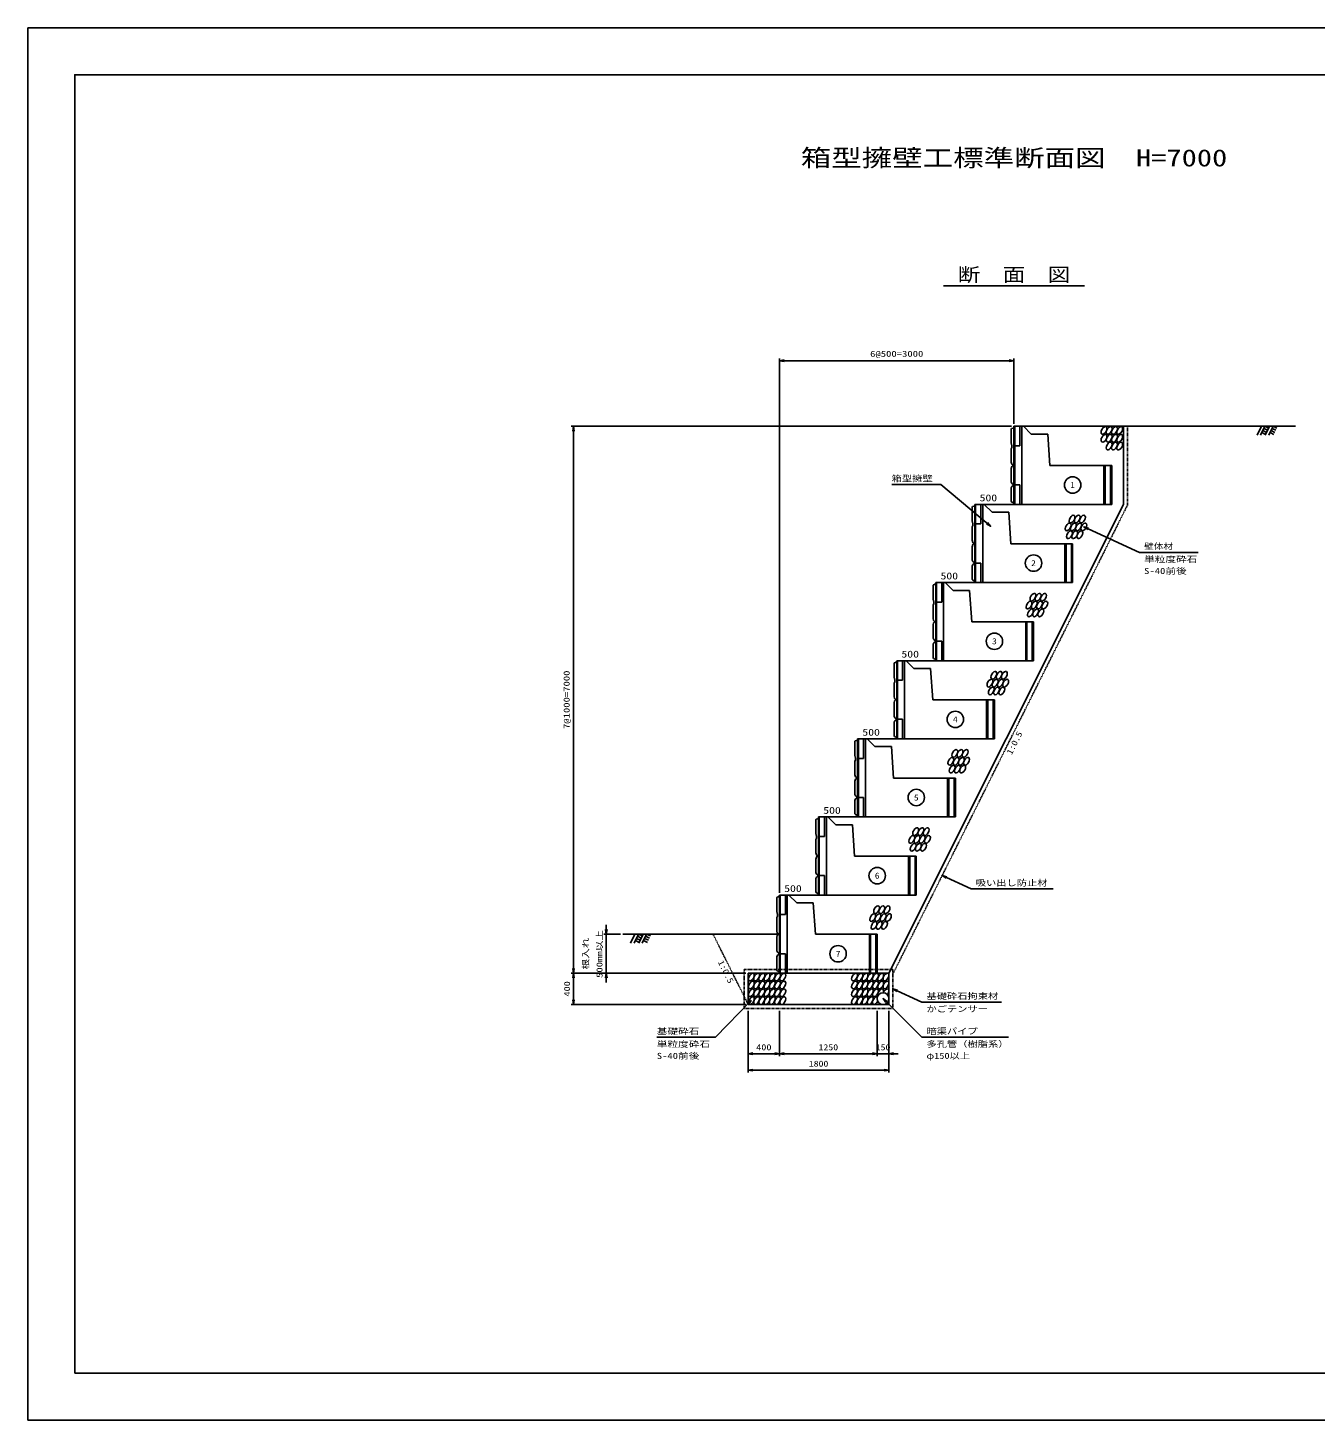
# Model space of a CAD drawing. Units: millimetres at full size; some dimension numbers follow another scale. Extents: x 0 to 25230, y 0 to 17820.
# Drawn here: x 0 to 16467, y 0 to 17820 of the extents above; entities that cross this region are included whole.
import ezdxf
from ezdxf.enums import TextEntityAlignment as Align

# ---------------------------------------------------------------- set-up
doc = ezdxf.new("R2010")
doc.units = ezdxf.units.MM
doc.linetypes.add('DASHED_SPACED', pattern=[12, 6, -6])
for name, color, linetype, lineweight in [('D-STR-DIM', 7, 'Continuous', 25), ('D-STR-STRn', 2, 'Continuous', 25), ('D-STR-TXT', 7, 'Continuous', 25), ('D-TTL', 2, 'Continuous', 25), ('D-TTL-TXT', 7, 'Continuous', 25)]:
    doc.layers.add(name, color=color, linetype=linetype, lineweight=lineweight)
doc.styles.add('ＭＳ ゴシック', font='')
doc.styles.get('ＭＳ ゴシック').set_extended_font_data('MS Gothic')

# ---------------------------------------------------------------- blocks, each defined once
blk = doc.blocks.new('open_arrow')
at = {"color": 0, "linetype": 'Continuous', "lineweight": -2}
blk.add_lwpolyline([(7.5, 1.25), (0, 0), (7.5, -1.25)], dxfattribs=at)
blk = doc.blocks.new('FD')
at = {"color": 1, "linetype": 'Continuous', "lineweight": 25}
for p, q in [((0, 0), (0, -1000)), ((120, 0), (0, 0)), ((9, 0), (9, -1000)), ((75, 0), (75, -250)), ((100, 0), (100, -1000)), ((120, 0), (220, -100)), ((-30.886, -27.067), (-35, -35.204)), ((-35, -35.204), (-35, -211.387)), ((-15.285, -22.432), (-30.886, -27.067)), ((0, -10.13), (-15.285, -22.432)), ((220, -100), (432, -100)), ((432, -100), (460, -502)), ((-35, -211.387), (-26.184, -248.732)), ((-35, -288.613), (-26.455, -269.414)), ((-35, -458.842), (-35, -288.613)), ((-26.184, -248.732), (-26.455, -269.414)), ((9, -250), (75, -250)), ((-28.543, -485.4), (-35, -458.842)), ((-35, -541.158), (-28.543, -514.6)), ((-20.541, -493.399), (-28.543, -485.4)), ((-20.541, -506.601), (-28.543, -514.6)), ((-5, -500), (-20.541, -493.399)), ((-5, -500), (-20.541, -506.601)), ((460, -502), (1250, -502)), ((1150, -1000), (1150, -502)), ((1166, -1000), (1166, -502)), ((1234, -1000), (1234, -502)), ((1250, -1000), (1250, -502)), ((-35, -541.158), (-35, -711.387)), ((-35, -711.387), (-26.455, -730.586)), ((-35, -788.613), (-26.455, -769.414)), ((-35, -958.842), (-35, -788.613)), ((-26.455, -730.586), (-0.905, -748.147)), ((-26.455, -769.414), (-0.905, -751.853)), ((-0.905, -748.147), (0, -750)), ((-0.905, -751.853), (0, -750)), ((75, -750), (9, -750)), ((75, -750), (75, -1000)), ((-27.994, -970.043), (-35, -958.842)), ((-8.444, -978.764), (-27.994, -970.043)), ((0, -989.909), (-8.444, -978.764)), ((0, -1000), (1250, -1000))]:
    blk.add_line(p, q, dxfattribs=at)

msp = doc.modelspace()

# ---------------------------------------------------------------- linework, layer by layer
at = {"layer": 'D-STR-DIM'}
for p, q in [((9615, 6750), (9615, 13590)), ((9675, 13570), (9615, 13560)), ((9675, 13550), (9615, 13560)), ((9615, 13560), (9675, 13560)), ((9675, 13560), (12555, 13560)), ((12555, 13570), (12615, 13560)), ((12555, 13550), (12615, 13560)), ((12615, 13560), (12555, 13560)), ((12615, 12750), (12615, 13590)), ((12585, 12720), (6950, 12720)), ((6970, 12660), (6980, 12720)), ((6990, 12660), (6980, 12720)), ((6980, 12720), (6980, 12660)), ((6980, 12660), (6980, 5780)), ((7390, 6280), (7400, 6220)), ((7400, 6280), (7400, 6340)), ((7410, 6280), (7400, 6220)), ((7400, 6220), (7400, 6280)), ((7580, 6220), (7370, 6220)), ((7400, 6220), (7400, 5720)), ((9185, 5720), (6950, 5720)), ((9185, 5720), (6950, 5720)), ((6970, 5780), (6980, 5720)), ((6990, 5780), (6980, 5720)), ((6980, 5720), (6980, 5780)), ((6980, 5720), (6980, 5320)), ((9185, 5720), (7370, 5720)), ((7390, 5660), (7400, 5720)), ((7410, 5660), (7400, 5720)), ((7400, 5720), (7400, 5660)), ((7400, 5660), (7400, 5600)), ((9185, 5320), (6950, 5320)), ((9215, 5240), (9215, 4450)), ((9215, 5240), (9215, 4660)), ((9615, 5240), (9615, 4660)), ((9615, 5240), (9615, 4660)), ((10865, 5240), (10865, 4660)), ((10865, 5240), (10865, 4660)), ((11015, 5240), (11015, 4450)), ((11015, 5240), (11015, 4660)), ((9615, 4690), (9215, 4690)), ((9615, 4690), (10865, 4690)), ((10745, 4690), (11135, 4690)), ((9215, 4480), (11015, 4480))]:
    msp.add_line(p, q, dxfattribs=at)
at = {"layer": 'D-STR-STRn', "color": 1}
for p, q in [((12615, 12720), (16215, 12720)), ((15779.175, 12720), (15724.095, 12604.793)), ((15824.175, 12720), (15769.095, 12604.793)), ((15798.295, 12665.868), (15847.132, 12642.52)), ((15811.235, 12692.934), (15860.072, 12669.585)), ((15824.175, 12720), (15873.012, 12696.651)), ((15884.175, 12720), (15829.095, 12604.793)), ((15929.175, 12720), (15874.095, 12604.793)), ((15903.295, 12665.868), (15952.132, 12642.52)), ((15916.235, 12692.934), (15965.072, 12669.585)), ((15929.175, 12720), (15978.012, 12696.651)), ((15785.355, 12638.803), (15834.192, 12615.454)), ((15890.355, 12638.803), (15939.192, 12615.454)), ((12115, 11720), (12615, 11720)), ((11615, 10720), (12115, 10720)), ((11115, 9720), (11615, 9720)), ((10615, 8720), (11115, 8720)), ((10115, 7720), (10615, 7720)), ((9615, 6720), (10115, 6720)), ((9610, 6220), (7610, 6220)), ((7765, 6220), (7709.92, 6104.793)), ((7810, 6220), (7754.92, 6104.793)), ((7771.18, 6138.803), (7820.017, 6115.454)), ((7784.12, 6165.868), (7832.957, 6142.52)), ((7797.06, 6192.934), (7845.897, 6169.585)), ((7810, 6220), (7858.837, 6196.651)), ((7870, 6220), (7814.92, 6104.793)), ((7915, 6220), (7859.92, 6104.793)), ((7876.18, 6138.803), (7925.017, 6115.454)), ((7889.12, 6165.868), (7937.957, 6142.52)), ((7902.06, 6192.934), (7950.897, 6169.585)), ((7915, 6220), (7963.837, 6196.651))]:
    msp.add_line(p, q, dxfattribs=at)
at = {"layer": 'D-STR-STRn', "color": 1, "linetype": 'DASHED_SPACED'}
msp.add_line((8765, 6220), (9215, 5320), dxfattribs=at)
at = {"layer": 'D-STR-STRn', "color": 1}
msp.add_lwpolyline([(11015, 5720), (14015, 11720), (14015, 12720)], dxfattribs=at)
at = {"layer": 'D-STR-STRn', "linetype": 'DASHED_SPACED'}
msp.add_lwpolyline([(11065, 5708.197), (14065, 11708.197), (14065, 12720)], dxfattribs=at)
msp.add_lwpolyline([(11065, 5770), (11065, 5270), (9165, 5270), (9165, 5770)], close=True, dxfattribs=at)
at = {"layer": 'D-STR-STRn', "color": 1}
msp.add_lwpolyline([(11015, 5720), (11015, 5320), (9215, 5320), (9215, 5720)], close=True, dxfattribs=at)
at = {"layer": 'D-STR-STRn'}
msp.add_circle((10940, 5395), 75, dxfattribs=at)
for centre in [(13766.477, 12667.029), (13833.477, 12667.029), (13900.477, 12667.029), (13967.477, 12667.029), (13766.477, 12567.029), (13833.477, 12567.029), (13833.477, 12467.029), (13900.477, 12567.029), (13900.477, 12467.029), (13967.477, 12567.029), (13967.477, 12467.029), (13357.289, 11532.73), (13424.289, 11532.73), (13491.289, 11532.73), (13307.289, 11432.73), (13374.289, 11432.73), (13441.289, 11432.73), (13508.289, 11432.73), (13324.289, 11332.73), (13391.289, 11332.73), (13458.289, 11332.73), (12857.289, 10532.73), (12924.289, 10532.73), (12991.289, 10532.73), (12807.289, 10432.73), (12824.289, 10332.73), (12874.289, 10432.73), (12891.289, 10332.73), (12941.289, 10432.73), (12958.289, 10332.73), (13008.289, 10432.73), (12307.289, 9432.73), (12357.289, 9532.73), (12374.289, 9432.73), (12424.289, 9532.73), (12441.289, 9432.73), (12491.289, 9532.73), (12508.289, 9432.73), (12324.289, 9332.73), (12391.289, 9332.73), (12458.289, 9332.73), (11857.289, 8532.73), (11924.289, 8532.73), (11991.289, 8532.73), (11807.289, 8432.73), (11824.289, 8332.73), (11874.289, 8432.73), (11891.289, 8332.73), (11941.289, 8432.73), (11958.289, 8332.73), (12008.289, 8432.73), (11307.289, 7432.73), (11357.289, 7532.73), (11374.289, 7432.73), (11424.289, 7532.73), (11441.289, 7432.73), (11491.289, 7532.73), (11508.289, 7432.73), (11324.289, 7332.73), (11391.289, 7332.73), (11458.289, 7332.73), (10807.289, 6432.73), (10857.289, 6532.73), (10874.289, 6432.73), (10924.289, 6532.73), (10941.289, 6432.73), (10991.289, 6532.73), (11008.289, 6432.73), (10824.289, 6332.73), (10891.289, 6332.73), (10958.289, 6332.73), (9255.239, 5670), (9322.239, 5670), (9389.239, 5670), (9456.239, 5670), (9523.239, 5670), (9590.239, 5670), (9657.239, 5670), (10575.239, 5670), (10642.239, 5670), (10709.239, 5670), (10776.239, 5670), (10843.239, 5670), (10910.239, 5670), (10977.239, 5670), (9255.239, 5570), (9255.239, 5470), (9322.239, 5570), (9322.239, 5470), (9389.239, 5570), (9389.239, 5470), (9456.239, 5570), (9456.239, 5470), (9523.239, 5570), (9523.239, 5470), (9590.239, 5570), (9590.239, 5470), (9657.239, 5570), (9657.239, 5470), (10575.239, 5570), (10575.239, 5470), (10642.239, 5570), (10642.239, 5470), (10709.239, 5570), (10709.239, 5470), (10776.239, 5570), (10776.239, 5470), (10843.239, 5570), (10843.239, 5470), (10910.239, 5570), (10977.239, 5570), (9255.239, 5370), (9322.239, 5370), (9389.239, 5370), (9456.239, 5370), (9523.239, 5370), (9590.239, 5370), (9657.239, 5370), (10575.239, 5370), (10642.239, 5370), (10709.239, 5370), (10776.239, 5370)]:
    msp.add_ellipse(centre, major_axis=(-27.222, -47.15), ratio=0.545455, dxfattribs=at)
for centre, start_param, end_param in [((10843.239, 5370), 3.210260874, 7.998357533), ((10910.239, 5470), 1.874727256, 5.877262023), ((10977.239, 5470), 1.340962734, 5.02018869)]:
    msp.add_ellipse(centre, major_axis=(-27.222, -47.15), ratio=0.545455, start_param=start_param, end_param=end_param, dxfattribs=at)
at = {"layer": 'D-STR-TXT'}
for p, q in [((11680.152, 11974.265), (11050.152, 11974.265)), ((12315.411, 11441.034), (11680.152, 11974.265)), ((13508.289, 11432.73), (14218.996, 11106.189)), ((14968.996, 11106.189), (14218.996, 11106.189)), ((11695.402, 6969), (12065.402, 6799)), ((13115.402, 6799), (12065.402, 6799)), ((9252.761, 5370), (8795, 4900)), ((10940, 5395), (11435, 4900)), ((11065, 5520), (11435, 5350)), ((12455, 5350), (11435, 5350)), ((8795, 4900), (8045, 4900)), ((12545, 4900), (11435, 4900))]:
    msp.add_line(p, q, dxfattribs=at)
for centre in [(13365, 11969), (12865, 10969), (12365, 9969), (11865, 8969), (11365, 7969), (10865, 6969), (10365, 5969)]:
    msp.add_circle(centre, 105, dxfattribs=at)
at = {"layer": 'D-TTL'}
for points in [[(0, 0), (25230, 0), (25230, 17820), (0, 17820)], [(600, 600), (24630, 600), (24630, 17220), (600, 17220)]]:
    msp.add_lwpolyline(points, close=True, dxfattribs=at)
at = {"layer": 'D-TTL-TXT'}
msp.add_line((11715, 14520), (13515, 14520), dxfattribs=at)

# ---------------------------------------------------------------- block references
at = {"layer": 'D-STR-DIM', "xscale": 8, "yscale": 8}
for p, rotation in [((6980, 5720), 270), ((6980, 5320), 90), ((9615, 4690), 180), ((10865, 4690), 180), ((10865, 4690), 180), ((11015, 4480), 180)]:
    msp.add_blockref('open_arrow', p, dxfattribs=dict(at, rotation=rotation))
for p in [(9215, 4690), (9615, 4690), (11015, 4690), (9215, 4480)]:
    msp.add_blockref('open_arrow', p, dxfattribs=at)
at = {"layer": 'D-STR-STRn'}
for p in [(12615, 12720), (12115, 11720), (11615, 10720), (11115, 9720), (10615, 8720), (10115, 7720), (9615, 6720)]:
    msp.add_blockref('FD', p, dxfattribs=at)
at = {"layer": 'D-STR-TXT', "xscale": 8, "yscale": 8}
for p, rotation in [((12315.411, 11441.034), 140), ((13508.289, 11432.73), 335.3), ((11695.402, 6969), 335.3), ((11065, 5520), 335.3), ((9252.761, 5370), 225.8), ((10940, 5395), 315)]:
    msp.add_blockref('open_arrow', p, dxfattribs=dict(at, rotation=rotation))

# ---------------------------------------------------------------- texts
at = {"layer": 'D-STR-DIM', "style": 'ＭＳ ゴシック'}
for s, width, p in [('6@500=3000', 1.3, (11115, 13648.096)), ('400', 1.25, (9415, 4772.5)), ('1250', 1.2, (10240, 4772.5)), ('150', 1.2, (10940, 4772.5)), ('1800', 1.2, (10115, 4562.5))]:
    msp.add_text(s, height=76.98, dxfattribs=dict(at, width=width)).set_placement(p, align=Align.MIDDLE_CENTER)
for s, width, p in [('7@1000=7000', 1.3, (6891.904, 9220)), ('400', 1.25, (6897.5, 5520))]:
    msp.add_text(s, height=76.98, rotation=90, dxfattribs=dict(at, width=width)).set_placement(p, align=Align.MIDDLE_CENTER)
at = {"layer": 'D-STR-DIM', "style": 'ＭＳ ゴシック', "width": 1.3}
for s, p in [('500mm以上', (7373.873, 5660.063)), ('根入れ', (7198.34, 5767.462))]:
    msp.add_text(s, height=76.98, rotation=90, dxfattribs=at).set_placement(p, align=Align.BOTTOM_LEFT)
at = {"layer": 'D-STR-TXT', "style": 'ＭＳ ゴシック'}
for s, height, width, p in [('箱型擁壁', 76.98, 1.25, (11050.152, 11990.265)), ('500', 87.98, 1.25, (12175, 11734)), ('壁体材', 76.98, 1.15, (14278.996, 11122.189)), ('単粒度砕石', 76.98, 1.3, (14278.996, 10957.189)), ('S-40前後', 76.98, 1.3, (14278.996, 10807.189)), ('500', 87.98, 1.25, (11675, 10734)), ('500', 87.98, 1.25, (11175, 9734)), ('500', 87.98, 1.25, (10675, 8734)), ('500', 87.98, 1.25, (10175, 7734)), ('500', 87.98, 1.25, (9675, 6734)), ('吸い出し防止材', 76.98, 1.25, (12125.402, 6815)), ('基礎砕石拘束材', 76.98, 1.25, (11495, 5366)), ('かごテンサー', 76.98, 1.25, (11495, 5201)), ('基礎砕石\u3000', 76.98, 1.3, (8045, 4916)), ('暗渠パイプ', 76.98, 1.25, (11495, 4916)), ('単粒度砕石', 76.98, 1.3, (8045, 4751)), ('多孔管（樹脂系）', 76.98, 1.25, (11495, 4751)), ('S-40前後', 76.98, 1.3, (8045, 4601)), ('φ150以上', 76.98, 1.25, (11495, 4601))]:
    msp.add_text(s, height=height, dxfattribs=dict(at, width=width)).set_placement(p, align=Align.BOTTOM_LEFT)
for s, width, p in [('1', 0.9, (13365, 11969)), ('2', 1.15, (12865, 10969)), ('3', 1.15, (12365, 9969)), ('4', 1.2, (11865, 8969)), ('5', 1.15, (11365, 7969)), ('6', 1.15, (10865, 6969)), ('7', 1.15, (10365, 5969))]:
    msp.add_text(s, height=76.98, dxfattribs=dict(at, width=width)).set_placement(p, align=Align.MIDDLE_CENTER)
at = {"layer": 'D-STR-TXT', "style": 'ＭＳ ゴシック', "width": 1.2}
for rotation, p in [(63.435, (12586.554, 8684.223)), (296.565, (8963.167, 5756.584))]:
    msp.add_text('1:0.5', height=76.98, rotation=rotation, dxfattribs=at).set_placement(p, align=Align.TOP_CENTER)
at = {"layer": 'D-TTL-TXT', "style": 'ＭＳ ゴシック'}
for s, height, width, p in [('箱型擁壁工標準断面図\u3000H=7000', 219.9, 1.3, (12615, 15980)), ('断\u3000面\u3000図', 176, 1.2, (12615, 14520))]:
    msp.add_text(s, height=height, dxfattribs=dict(at, width=width)).set_placement(p, align=Align.BOTTOM_CENTER)

doc.saveas('drawing.dxf')
